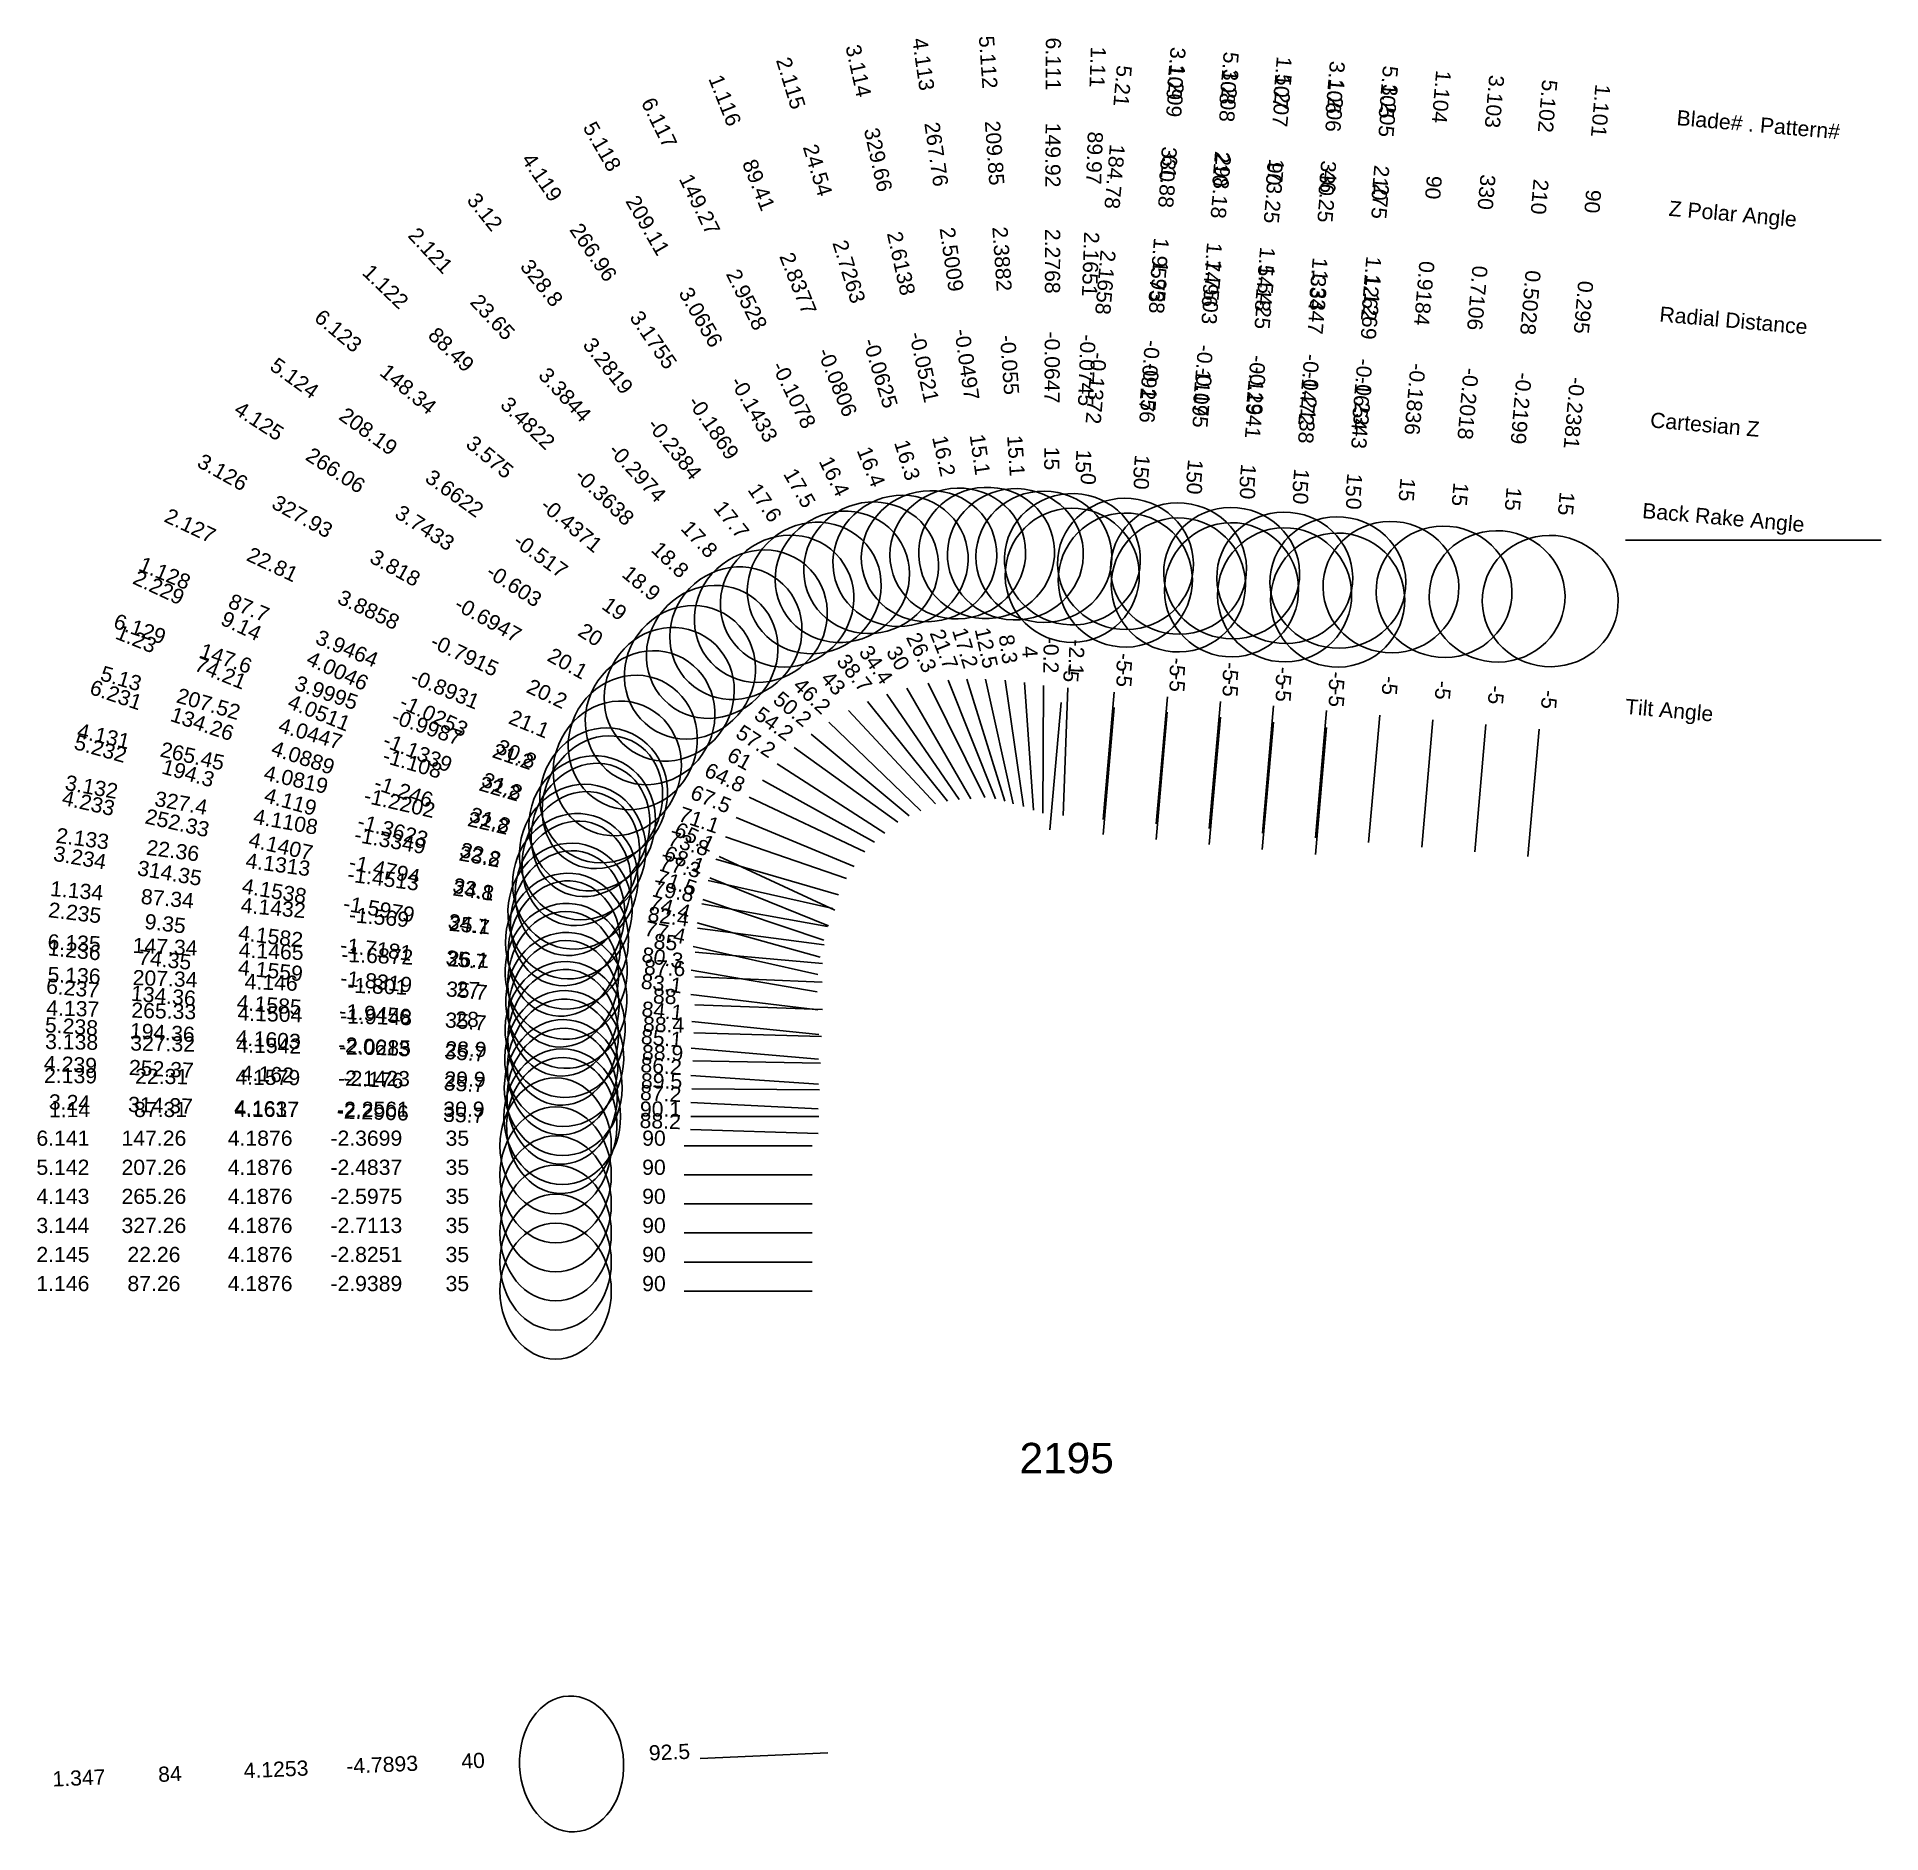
# Model space of a CAD drawing. Header units: inches. Extents: x 29.78 to 37, y 12.94 to 19.97.
import ezdxf
from ezdxf.enums import TextEntityAlignment as Align

# ---------------------------------------------------------------- set-up
doc = ezdxf.new("R2010")
doc.units = ezdxf.units.IN
doc.header["$MEASUREMENT"] = 0
for name, color, linetype, true_color in [('Blade_1', 30, 'Continuous', 0xff7f00), ('Blade_2', 7, 'Continuous', 0xcccc00), ('Blade_3', 7, 'Continuous', 0x00cc00), ('Blade_4', 7, 'Continuous', 0x00cccc), ('Blade_5', 7, 'Continuous', 0x0066cc), ('Blade_6', 190, 'Continuous', 0x7f00ff)]:
    doc.layers.add(name, color=color, linetype=linetype, true_color=true_color)
doc.styles.get("Standard").update_dxf_attribs({"font": 'arial.ttf'})

msp = doc.modelspace()

# ---------------------------------------------------------------- linework, layer by layer
msp.add_line((36, 18), (37, 18))
at = {"layer": 'Blade_1'}
for p, q in [((33.3489, 17.4517), (33.5341, 16.9873)), ((33.8167, 17.4223), (33.7987, 16.9227)), ((33.9984, 17.3459), (33.9548, 16.8478)), ((34.4143, 17.3694), (34.3707, 16.8713)), ((32.8811, 17.2876), (33.2419, 16.9414)), ((34.6217, 17.2881), (34.5781, 16.79)), ((35.0377, 17.3148), (34.9941, 16.8167)), ((35.6611, 17.2603), (35.6175, 16.7622)), ((32.5189, 16.9145), (32.9809, 16.7234)), ((32.416, 16.6781), (32.8798, 16.4914)), ((32.3584, 16.3872), (32.8565, 16.3436)), ((32.3449, 16.1166), (32.8423, 16.0655)), ((32.3418, 15.7444), (32.8418, 15.7449)), ((32.3159, 15.0611), (32.8159, 15.0611)), ((32.3777, 13.2326), (32.8772, 13.2545))]:
    msp.add_line(p, q, dxfattribs=at)
for centre, major_axis, ratio in [((33.1623, 17.9194), (0.2471, 0.0986), 0.95956), ((33.8349, 17.9255), (0.2658, -0.0096), 0.965841), ((34.042, 17.844), (0.2615, -0.0229), 1), ((34.4582, 17.871), (0.265, -0.0232), 0.965926), ((34.6653, 17.7862), (0.2615, -0.0229), 1), ((35.0816, 17.8164), (0.265, -0.0232), 0.965926), ((35.705, 17.7619), (0.265, -0.0232), 0.965926), ((32.5178, 17.6362), (0.1842, 0.1919), 0.94655), ((32.0536, 17.1069), (0.1017, 0.2458), 0.932648), ((31.9489, 16.8661), (0.0993, 0.2468), 0.850201), ((31.8568, 16.431), (0.0232, 0.265), 0.905499), ((31.8441, 16.1681), (0.0272, 0.2646), 0.811918), ((31.8383, 15.7439), (-0.0003, 0.266), 0.858297), ((31.8124, 15.0611), (0, 0.266), 0.819152), ((31.8747, 13.2107), (-0.0116, 0.2657), 0.766045)]:
    msp.add_ellipse(centre, major_axis=major_axis, ratio=ratio, dxfattribs=at)
at = {"layer": 'Blade_2'}
for p, q in [((33.4222, 17.4564), (33.5698, 16.9787)), ((32.9587, 17.3341), (33.2995, 16.9682)), ((32.5697, 16.9939), (33.022, 16.7808)), ((32.4519, 16.7624), (32.9052, 16.5515)), ((32.3678, 16.4823), (32.8634, 16.4164)), ((32.3417, 16.2217), (32.8381, 16.1619)), ((32.3456, 15.8532), (32.8455, 15.8487)), ((32.3159, 15.1749), (32.8159, 15.1749))]:
    msp.add_line(p, q, dxfattribs=at)
for centre, major_axis, ratio in [((33.2737, 17.9375), (0.2542, 0.0785), 0.959936), ((32.6156, 17.7026), (0.1947, 0.1813), 0.952262), ((32.1142, 17.2085), (0.1134, 0.2406), 0.938789), ((31.9954, 16.9747), (0.1122, 0.2412), 0.859234), ((31.8687, 16.5487), (0.0351, 0.2637), 0.912482), ((31.8418, 16.2819), (0.0318, 0.2641), 0.811918), ((31.8421, 15.8577), (0.0024, 0.266), 0.866835), ((31.8124, 15.1749), (0, 0.266), 0.819152)]:
    msp.add_ellipse(centre, major_axis=major_axis, ratio=ratio, dxfattribs=at)
at = {"layer": 'Blade_3'}
for p, q in [((33.4952, 17.4563), (33.6034, 16.9682)), ((33.9988, 17.4057), (33.9552, 16.9076)), ((33.033, 17.3687), (33.3456, 16.9785)), ((34.2061, 17.3269), (34.1625, 16.8288)), ((34.6221, 17.3512), (34.5785, 16.8531)), ((34.8295, 17.2676), (34.7859, 16.7695)), ((35.2455, 17.2966), (35.2019, 16.7985)), ((32.6224, 17.0613), (33.0597, 16.8189)), ((32.3848, 16.5763), (32.8769, 16.488)), ((32.3425, 16.3169), (32.8353, 16.2323)), ((32.3492, 15.9622), (32.8491, 15.953)), ((32.3396, 15.6936), (32.8393, 15.6778)), ((32.3159, 15.2887), (32.8159, 15.2887))]:
    msp.add_line(p, q, dxfattribs=at)
for centre, major_axis, ratio in [((33.3862, 17.9479), (0.2597, 0.0576), 0.96028), ((34.0427, 17.9073), (0.265, -0.0232), 0.965926), ((34.666, 17.8528), (0.265, -0.0232), 0.965926), ((32.7181, 17.7616), (0.2076, 0.1663), 0.952767), ((34.2497, 17.825), (0.2615, -0.0229), 1), ((35.2894, 17.7982), (0.265, -0.0232), 0.965926), ((34.8731, 17.7657), (0.2615, -0.0229), 1), ((32.182, 17.3053), (0.1289, 0.2327), 0.939195), ((31.8892, 16.6651), (0.0469, 0.2618), 0.919231), ((31.8462, 16.4021), (0.045, 0.2622), 0.821736), ((31.8458, 15.9715), (0.0049, 0.266), 0.87511), ((31.8363, 15.7094), (0.0084, 0.2659), 0.811842), ((31.8124, 15.2887), (0, 0.266), 0.819152)]:
    msp.add_ellipse(centre, major_axis=major_axis, ratio=ratio, dxfattribs=at)
at = {"layer": 'Blade_4'}
for p, q in [((33.109, 17.3977), (33.3916, 16.9852)), ((33.5714, 17.452), (33.6431, 16.9572)), ((32.6799, 17.1242), (33.1001, 16.8533)), ((32.4092, 16.6688), (32.8969, 16.5586)), ((32.3506, 16.4103), (32.8384, 16.3009)), ((32.3529, 16.0715), (32.8527, 16.0579)), ((32.3409, 15.7993), (32.8403, 15.7747)), ((32.3159, 15.4025), (32.8159, 15.4025))]:
    msp.add_line(p, q, dxfattribs=at)
for centre, major_axis, ratio in [((33.4991, 17.9503), (0.2632, 0.0382), 0.965246), ((32.8245, 17.8131), (0.2194, 0.1503), 0.953251), ((32.2567, 17.397), (0.1441, 0.2236), 0.939626), ((31.9181, 16.7798), (0.0586, 0.2595), 0.925742), ((31.8593, 16.5206), (0.0582, 0.2595), 0.831361), ((31.8496, 16.0852), (0.0072, 0.2659), 0.883118), ((31.838, 15.824), (0.0131, 0.2657), 0.811861), ((31.8124, 15.4025), (0, 0.266), 0.819152)]:
    msp.add_ellipse(centre, major_axis=major_axis, ratio=ratio, dxfattribs=at)
at = {"layer": 'Blade_5'}
for p, q in [((33.1865, 17.4208), (33.4368, 16.988)), ((33.6473, 17.4428), (33.6825, 16.944)), ((33.7906, 17.3647), (33.747, 16.8666)), ((34.2065, 17.3875), (34.1629, 16.8894)), ((34.8299, 17.333), (34.7863, 16.8349)), ((34.4139, 17.3078), (34.3703, 16.8097)), ((35.4533, 17.2785), (35.4097, 16.7804)), ((32.7463, 17.1886), (33.1519, 16.8963)), ((32.4388, 16.7514), (32.9189, 16.6118)), ((32.366, 16.5025), (32.8476, 16.3682)), ((32.3572, 16.1812), (32.8569, 16.1635)), ((32.342, 15.905), (32.8409, 15.8716)), ((32.3159, 15.5163), (32.8159, 15.5163))]:
    msp.add_line(p, q, dxfattribs=at)
for centre, major_axis, ratio in [((33.6118, 17.945), (0.2653, 0.0187), 0.965501), ((32.9344, 17.8567), (0.2303, 0.1332), 0.953724), ((33.8342, 17.8628), (0.2615, -0.0229), 1), ((34.2504, 17.8891), (0.265, -0.0232), 0.965926), ((34.4575, 17.8059), (0.2615, -0.0229), 1), ((34.8738, 17.8346), (0.265, -0.0232), 0.965926), ((35.4972, 17.7801), (0.265, -0.0232), 0.965926), ((32.3378, 17.483), (0.1555, 0.2158), 0.945583), ((31.9553, 16.892), (0.0743, 0.2554), 0.925993), ((31.881, 16.6377), (0.0714, 0.2562), 0.840774), ((31.854, 16.199), (0.0094, 0.2658), 0.890857), ((31.8397, 15.9387), (0.0178, 0.2654), 0.81188), ((31.8124, 15.5163), (0, 0.266), 0.819152)]:
    msp.add_ellipse(centre, major_axis=major_axis, ratio=ratio, dxfattribs=at)
at = {"layer": 'Blade_6'}
for p, q in [((33.2706, 17.441), (33.4926, 16.9929)), ((33.7213, 17.4318), (33.7194, 16.9318)), ((32.8119, 17.2408), (33.1962, 16.9209)), ((32.4769, 16.8385), (32.9501, 16.6767)), ((32.3885, 16.5941), (32.8626, 16.4353)), ((32.3565, 16.2914), (32.8561, 16.2702)), ((32.3432, 16.0118), (32.8414, 15.9695)), ((32.3159, 15.6301), (32.8159, 15.6301))]:
    msp.add_line(p, q, dxfattribs=at)
for centre, major_axis, ratio in [((33.7232, 17.9353), (0.266, -0.001), 0.9657), ((33.0472, 17.8922), (0.2384, 0.1181), 0.959126), ((32.425, 17.5629), (0.1702, 0.2044), 0.94607), ((32.0005, 17.0013), (0.086, 0.2517), 0.932324), ((31.9111, 16.754), (0.0845, 0.2522), 0.84997), ((31.8535, 16.3128), (0.0113, 0.2658), 0.898304), ((31.8415, 16.0544), (0.0225, 0.265), 0.811899), ((31.8124, 15.6301), (0, 0.266), 0.819152)]:
    msp.add_ellipse(centre, major_axis=major_axis, ratio=ratio, dxfattribs=at)

# ---------------------------------------------------------------- texts
for s, height, p in [('Blade# . Pattern#', 0.059375, (36.2003, 19.6544)), ('Z Polar Angle', 0.059375, (36.1693, 19.2995)), ('Radial Distance', 0.059375, (36.1331, 18.8855)), ('Cartesian Z', 0.059375, (36.0968, 18.4714)), ('Back Rake Angle', 0.059375, (36.0658, 18.1166)), ('Tilt Angle', 0.05937, (35.9987, 17.35))]:
    msp.add_text(s, height=height, rotation=355).set_placement(p, align=Align.MIDDLE_LEFT)
msp.add_text('2195', height=0.11875).set_placement((33.8125, 14.408), align=Align.MIDDLE_CENTER)
at = {"layer": 'Blade_1'}
for s, height, rotation, p in [('1.11', 0.05937, 267.93402, (33.9044, 19.8527)), ('1.209', 0.05937, 265, (34.2098, 19.7617)), ('1.107', 0.05937, 265, (34.6263, 19.7922)), ('1.116', 0.05937, 291.74825, (32.4477, 19.7106)), ('1.206', 0.05937, 265, (34.8331, 19.7039)), ('1.104', 0.05937, 265, (35.2497, 19.7376)), ('1.101', 0.05937, 265, (35.8731, 19.6831)), ('89.97', 0.05937, 267.93402, (33.8916, 19.4967)), ('89.41', 0.05937, 291.74825, (32.5797, 19.3797)), ('61.88', 0.05937, 265, (34.1787, 19.4068)), ('90', 0.05937, 265, (34.5952, 19.4373)), ('46.25', 0.05937, 265, (34.802, 19.349)), ('90', 0.05937, 265, (35.2186, 19.3827)), ('90', 0.05937, 265, (35.842, 19.3282)), ('2.1651', 0.05937, 267.93402, (33.8766, 19.0814)), ('1.5418', 0.05937, 265, (34.559, 19.0232)), ('1.122', 0.05937, 316.1848, (31.1262, 18.9714)), ('2.8377', 0.05937, 291.74825, (32.7337, 18.9937)), ('1.958', 0.05937, 265, (34.1425, 18.9927)), ('0.9184', 0.05937, 265, (35.1824, 18.9686)), ('1.3347', 0.05937, 265, (34.7658, 18.9349)), ('0.295', 0.05937, 265, (35.8058, 18.9141)), ('88.49', 0.05937, 316.1848, (31.3833, 18.7247)), ('-0.0745', 0.05937, 267.93402, (33.8616, 18.666)), ('-0.0806', 0.05937, 291.74825, (32.8877, 18.6077)), ('-0.129', 0.05937, 265, (34.5228, 18.6092)), ('-0.156', 0.05937, 265, (34.1063, 18.5787)), ('-0.2138', 0.05937, 265, (34.7296, 18.5209)), ('-0.1836', 0.05937, 265, (35.1462, 18.5546)), ('-0.2381', 0.05937, 265, (35.7696, 18.5001)), ('3.4822', 0.05937, 316.1848, (31.6832, 18.437)), ('16.4', 0.05937, 291.74825, (33.0197, 18.2768)), ('15', 0.05937, 267.93402, (33.8488, 18.31)), ('-0.3638', 0.05937, 316.1848, (31.9831, 18.1492)), ('15', 0.05937, 265, (34.4917, 18.2543)), ('0', 0.0594, 265, (34.0752, 18.2238)), ('15', 0.05937, 265, (35.1151, 18.1997)), ('0', 0.0594, 265, (34.6985, 18.166)), ('15', 0.05937, 265, (35.7385, 18.1452)), ('18.8', 0.05937, 316.1848, (32.2402, 17.9026)), ('1.128', 0.05937, 337.5306, (30.2715, 17.844)), ('87.7', 0.05937, 337.5306, (30.6007, 17.7078)), ('1.23', 0.05937, 338.07606, (30.1599, 17.5861)), ('3.9464', 0.05937, 337.5306, (30.9848, 17.5489)), ('21.7', 0.05937, 291.74825, (33.3049, 17.562)), ('74.21', 0.05937, 338.07606, (30.4904, 17.4531)), ('-2.1', 0.05937, 267.93402, (33.821, 17.541)), ('-0.8931', 0.05937, 337.5306, (31.3688, 17.3901)), ('-5', 0.05937, 265, (34.0088, 17.4642)), ('-5', 0.05937, 265, (34.4247, 17.4877)), ('46.2', 0.05937, 316.1848, (32.7954, 17.3698)), ('-5', 0.05937, 265, (34.6321, 17.4064)), ('-5', 0.05937, 265, (35.0481, 17.4331)), ('-5', 0.05937, 265, (35.6715, 17.3786)), ('4.0511', 0.05937, 338.07606, (30.8759, 17.2979)), ('21.1', 0.05937, 337.5306, (31.698, 17.2539)), ('-1.1339', 0.05937, 338.07606, (31.2615, 17.1427)), ('31.8', 0.05937, 338.07606, (31.592, 17.0097)), ('67.5', 0.05937, 337.5306, (32.4091, 16.9598)), ('68.1', 0.05937, 338.07606, (32.3058, 16.7224)), ('1.134', 0.05937, 355.00447, (29.9356, 16.5989)), ('87.34', 0.05937, 355.00447, (30.2905, 16.5679)), ('4.1432', 0.05937, 355.00447, (30.7046, 16.5317)), ('-1.569', 0.05937, 355.00447, (31.1186, 16.4955)), ('25.1', 0.05937, 355.00447, (31.4735, 16.4645)), ('85', 0.05937, 355.00447, (32.2401, 16.3975)), ('1.236', 0.05937, 354.12921, (29.9257, 16.3654)), ('74.35', 0.05937, 354.12921, (30.2801, 16.329)), ('4.1559', 0.05937, 354.12921, (30.6935, 16.2865)), ('-1.8319', 0.05937, 354.12921, (31.107, 16.2439)), ('35.7', 0.05937, 354.12921, (31.4613, 16.2075)), ('84.1', 0.05937, 354.12921, (32.2268, 16.1288)), ('1.14', 0.05937, 0.05556, (29.9098, 15.742)), ('87.31', 0.05937, 0.05556, (30.266, 15.7424)), ('4.1617', 0.05937, 0.05556, (30.6817, 15.7428)), ('-2.2561', 0.05937, 0.05556, (31.0973, 15.7432)), ('30.9', 0.05937, 0.05556, (31.4535, 15.7435)), ('90.1', 0.05937, 0.05556, (32.223, 15.7443)), ('1.146', 0.05937, 359.99999, (29.8839, 15.0611)), ('87.26', 0.05937, 359.99999, (30.2401, 15.0611)), ('4.1876', 0.05937, 359.99999, (30.6558, 15.0611)), ('-2.9389', 0.05937, 359.99999, (31.0714, 15.0611)), ('35', 0.05937, 359.99999, (31.4276, 15.0611)), ('90', 0.05937, 359.99999, (32.1971, 15.0611)), ('92.5', 0.05937, 2.49999, (32.2591, 13.2275)), ('4.1253', 0.05937, 2.49999, (30.7192, 13.1602)), ('-4.7893', 0.05937, 2.49999, (31.1344, 13.1784)), ('40', 0.05937, 2.49999, (31.4903, 13.1939)), ('1.347', 0.05937, 2.49999, (29.948, 13.1266)), ('84', 0.05937, 2.49999, (30.3039, 13.1421))]:
    msp.add_text(s, height=height, rotation=rotation, dxfattribs=at).set_placement(p, align=Align.CENTER)
at = {"layer": 'Blade_2'}
for s, rotation, p in [('2.115', 287.16043, (32.7047, 19.7801)), ('24.54', 287.16043, (32.8098, 19.4398)), ('2.121', 312.95974, (31.3013, 19.1139)), ('2.7263', 287.16043, (32.9324, 19.0426)), ('23.65', 312.95974, (31.5441, 18.8532)), ('-0.0625', 287.16043, (33.0551, 18.6455)), ('3.3844', 312.95974, (31.8274, 18.5491)), ('-0.2974', 312.95974, (32.1106, 18.2449)), ('16.3', 287.16043, (33.1602, 18.3051)), ('2.127', 334.77559, (30.3696, 18.0304)), ('17.8', 312.95974, (32.3534, 17.9842)), ('22.81', 334.77559, (30.6919, 17.8785)), ('2.229', 335.05132, (30.2468, 17.7882)), ('3.8858', 334.77559, (31.0679, 17.7014)), ('9.14', 335.05132, (30.5698, 17.6379)), ('-0.7915', 334.77559, (31.4438, 17.5243)), ('17.2', 287.16043, (33.3872, 17.5699)), ('4.0046', 335.05132, (30.9467, 17.4626)), ('43', 312.95974, (32.8778, 17.421)), ('20.2', 334.77559, (31.7661, 17.3725)), ('-1.0253', 335.05132, (31.3235, 17.2873)), ('30.8', 335.05132, (31.6465, 17.137)), ('64.8', 334.77559, (32.4623, 17.0445)), ('65.1', 335.05132, (32.3442, 16.8124)), ('2.133', 352.4242, (29.957, 16.8029)), ('22.36', 352.4242, (30.3102, 16.756)), ('4.1313', 352.4242, (30.7222, 16.7012)), ('-1.4513', 352.4242, (31.1342, 16.6464)), ('24.1', 352.4242, (31.4873, 16.5994)), ('2.235', 353.12921, (29.9272, 16.5126)), ('9.35', 353.12921, (30.2809, 16.47)), ('82.4', 352.4242, (32.2501, 16.498)), ('4.1582', 353.12921, (30.6935, 16.4203)), ('-1.7181', 353.12921, (31.1061, 16.3706)), ('35.7', 353.12921, (31.4598, 16.328)), ('83.1', 353.12921, (32.2238, 16.2359)), ('2.139', 359.48541, (29.9137, 15.875)), ('22.31', 359.48541, (30.2699, 15.8718)), ('4.1579', 359.48541, (30.6855, 15.8681)), ('-2.1423', 359.48541, (31.1011, 15.8643)), ('29.9', 359.48541, (31.4574, 15.8611)), ('89.5', 359.48541, (32.2268, 15.8542)), ('2.145', 359.99999, (29.8839, 15.1749)), ('22.26', 359.99999, (30.2401, 15.1749)), ('4.1876', 359.99999, (30.6558, 15.1749)), ('-2.8251', 359.99999, (31.0714, 15.1749)), ('35', 359.99999, (31.4276, 15.1749)), ('90', 359.99999, (32.1971, 15.1749))]:
    msp.add_text(s, height=0.05937, rotation=rotation, dxfattribs=at).set_placement(p, align=Align.CENTER)
at = {"layer": 'Blade_3'}
for s, height, rotation, p in [('3.114', 0.05937, 282.49974, (32.9688, 19.8307)), ('3.109', 0.05937, 265, (34.2108, 19.8285)), ('3.106', 0.05937, 265, (34.8341, 19.774)), ('3.208', 0.05937, 265, (34.4175, 19.7427)), ('3.205', 0.05937, 265, (35.0409, 19.6834)), ('3.103', 0.05937, 265, (35.4575, 19.7194)), ('329.66', 0.05937, 282.49974, (33.0459, 19.4829)), ('330', 0.05937, 265, (34.1797, 19.4736)), ('298.18', 0.05937, 265, (34.3864, 19.3878)), ('330', 0.05937, 265, (34.803, 19.4191)), ('330', 0.05937, 265, (35.4264, 19.3645)), ('3.12', 0.05937, 308.70751, (31.5121, 19.2665)), ('275', 0.05937, 265, (35.0098, 19.3285)), ('2.6138', 0.05937, 282.49974, (33.1359, 19.0771)), ('1.9573', 0.05937, 265, (34.1435, 19.0595)), ('328.8', 0.05937, 308.70751, (31.7349, 18.9885)), ('1.7503', 0.05937, 265, (34.3502, 18.9737)), ('1.334', 0.05937, 265, (34.7668, 19.005)), ('0.7106', 0.05937, 265, (35.3902, 18.9504)), ('1.1269', 0.05937, 265, (34.9736, 18.9144)), ('3.2819', 0.05937, 308.70751, (31.9948, 18.6642)), ('-0.0521', 0.05937, 282.49974, (33.2258, 18.6713)), ('-0.0927', 0.05937, 265, (34.1073, 18.6455)), ('-0.1472', 0.05937, 265, (34.7306, 18.591)), ('-0.175', 0.05937, 265, (34.314, 18.5597)), ('-0.2343', 0.05937, 265, (34.9374, 18.5004)), ('-0.2018', 0.05937, 265, (35.354, 18.5364)), ('-0.2384', 0.05937, 308.70751, (32.2547, 18.3398)), ('3.126', 0.05937, 331.00761, (30.4952, 18.24)), ('16.2', 0.05937, 282.49974, (33.3029, 18.3235)), ('15', 0.05937, 265, (34.0762, 18.2906)), ('15', 0.05937, 265, (34.6995, 18.2361)), ('0', 0.0594, 265, (34.2829, 18.2048)), ('15', 0.05937, 265, (35.3229, 18.1815)), ('327.93', 0.05937, 331.00761, (30.8068, 18.0674)), ('17.7', 0.05937, 308.70751, (32.4775, 18.0618)), ('0', 0.0594, 265, (34.9063, 18.1455)), ('3.818', 0.05937, 331.00761, (31.1703, 17.8659)), ('-0.6947', 0.05937, 331.00761, (31.5338, 17.6645)), ('12.5', 0.05937, 282.49974, (33.4695, 17.5723)), ('20.1', 0.05937, 331.00761, (31.8455, 17.4918)), ('38.7', 0.05937, 308.70751, (32.9587, 17.4614)), ('-5', 0.05937, 265, (34.0092, 17.524)), ('-5', 0.05937, 265, (34.2165, 17.4452)), ('-5', 0.05937, 265, (34.6325, 17.4695)), ('-5', 0.05937, 265, (34.8399, 17.3859)), ('-5', 0.05937, 265, (35.2559, 17.4149)), ('61', 0.05937, 331.00761, (32.5185, 17.1188)), ('3.132', 0.05937, 349.83778, (29.9909, 17.0054)), ('327.4', 0.05937, 349.83778, (30.3416, 16.9425)), ('4.1108', 0.05937, 349.83778, (30.7507, 16.8692)), ('-1.3349', 0.05937, 349.83778, (31.1598, 16.7958)), ('3.234', 0.05937, 350.25756, (29.9456, 16.7284)), ('314.35', 0.05937, 350.25756, (30.2967, 16.6681)), ('23.2', 0.05937, 349.83778, (31.5105, 16.733)), ('4.1538', 0.05937, 350.25756, (30.7063, 16.5978)), ('-1.5979', 0.05937, 350.25756, (31.1159, 16.5275)), ('79.8', 0.05937, 349.83778, (32.2679, 16.5972)), ('34.7', 0.05937, 350.25756, (31.467, 16.4672)), ('80.3', 0.05937, 350.25756, (32.2254, 16.337)), ('3.138', 0.05937, 358.94588, (29.9176, 16.007)), ('327.32', 0.05937, 358.94588, (30.2738, 16.0004)), ('4.1542', 0.05937, 358.94588, (30.6894, 15.9928)), ('-2.0285', 0.05937, 358.94588, (31.1049, 15.9851)), ('28.9', 0.05937, 358.94588, (31.4611, 15.9786)), ('88.9', 0.05937, 358.94588, (32.2305, 15.9644)), ('3.24', 0.05937, 358.19652, (29.9088, 15.7701)), ('314.37', 0.05937, 358.19652, (30.2648, 15.7589)), ('4.1637', 0.05937, 358.19652, (30.6803, 15.7458)), ('-2.2906', 0.05937, 358.19652, (31.0957, 15.7327)), ('35.7', 0.05937, 358.19652, (31.4518, 15.7215)), ('88.2', 0.05937, 358.19652, (32.2209, 15.6973)), ('3.144', 0.05937, 359.99999, (29.8839, 15.2887)), ('327.26', 0.05937, 359.99999, (30.2401, 15.2887)), ('4.1876', 0.05937, 359.99999, (30.6558, 15.2887)), ('-2.7113', 0.05937, 359.99999, (31.0714, 15.2887)), ('35', 0.05937, 359.99999, (31.4276, 15.2887)), ('90', 0.05937, 359.99999, (32.1971, 15.2887))]:
    msp.add_text(s, height=height, rotation=rotation, dxfattribs=at).set_placement(p, align=Align.CENTER)
at = {"layer": 'Blade_4'}
for s, rotation, p in [('4.113', 278.2533, (33.2223, 19.8588)), ('267.76', 278.2533, (33.2734, 19.5063)), ('4.119', 304.41241, (31.7346, 19.4041)), ('266.96', 304.41241, (31.9359, 19.1102)), ('2.5009', 278.2533, (33.3331, 19.0949)), ('3.1755', 304.41241, (32.1708, 18.7673)), ('-0.0497', 278.2533, (33.3927, 18.6836)), ('-0.1869', 304.41241, (32.4057, 18.4244)), ('4.125', 327.19036, (30.6358, 18.442)), ('15.1', 278.2533, (33.4439, 18.3311)), ('266.06', 327.19036, (30.9353, 18.2489)), ('17.6', 304.41241, (32.6071, 18.1305)), ('3.7433', 327.19036, (31.2846, 18.0237)), ('-0.603', 327.19036, (31.6339, 17.7985)), ('20', 327.19036, (31.9333, 17.6055)), ('8.3', 278.2533, (33.5543, 17.5695)), ('34.4', 304.41241, (33.0419, 17.4957)), ('4.131', 347.26639, (30.037, 17.2049)), ('57.2', 327.19036, (32.5801, 17.1885)), ('265.45', 347.26639, (30.3845, 17.1263)), ('4.0819', 347.26639, (30.7899, 17.0347)), ('4.233', 347.35259, (29.9776, 16.9428)), ('-1.2202', 347.26639, (31.1953, 16.9431)), ('252.33', 347.35259, (30.3252, 16.8648)), ('22.2', 347.26639, (31.5428, 16.8646)), ('4.1407', 347.35259, (30.7307, 16.7738)), ('-1.4794', 347.35259, (31.1363, 16.6828)), ('77.3', 347.26639, (32.2934, 16.695)), ('33.8', 347.35259, (31.4839, 16.6048)), ('77.4', 347.35259, (32.2347, 16.4364)), ('4.137', 358.44002, (29.9218, 16.1377)), ('265.33', 358.44002, (30.2779, 16.128)), ('4.1504', 358.44002, (30.6934, 16.1167)), ('-1.9148', 358.44002, (31.1089, 16.1054)), ('28', 358.44002, (31.465, 16.0957)), ('88.4', 358.44002, (32.2342, 16.0747)), ('4.239', 357.17969, (29.9118, 15.9189)), ('252.37', 357.17969, (30.2676, 15.9014)), ('4.162', 357.17969, (30.6828, 15.881)), ('-2.176', 357.17969, (31.0979, 15.8605)), ('35.7', 357.17969, (31.4537, 15.843)), ('87.2', 357.17969, (32.2223, 15.8051)), ('4.143', 359.99999, (29.8839, 15.4025)), ('265.26', 359.99999, (30.2401, 15.4025)), ('4.1876', 359.99999, (30.6558, 15.4025)), ('-2.5975', 359.99999, (31.0714, 15.4025)), ('35', 359.99999, (31.4276, 15.4025)), ('90', 359.99999, (32.1971, 15.4025))]:
    msp.add_text(s, height=0.05937, rotation=rotation, dxfattribs=at).set_placement(p, align=Align.CENTER)
at = {"layer": 'Blade_5'}
for s, height, rotation, p in [('5.112', 0.05937, 274.04165, (33.4759, 19.8687)), ('5.21', 0.05937, 265, (34.002, 19.7805)), ('5.108', 0.05937, 265, (34.4185, 19.8103)), ('5.105', 0.05937, 265, (35.0419, 19.7558)), ('5.207', 0.05937, 265, (34.6253, 19.7236)), ('5.102', 0.05937, 265, (35.6653, 19.7013)), ('5.118', 0.05937, 300.04173, (31.9689, 19.5261)), ('209.85', 0.05937, 274.04165, (33.501, 19.5133)), ('184.78', 0.05937, 265, (33.9709, 19.4256)), ('210', 0.05937, 265, (34.3874, 19.4554)), ('173.25', 0.05937, 265, (34.5942, 19.3687)), ('210', 0.05937, 265, (35.0108, 19.4009)), ('209.11', 0.05937, 300.04173, (32.1473, 19.2177)), ('210', 0.05937, 265, (35.6342, 19.3464)), ('2.3882', 0.05937, 274.04165, (33.5303, 19.0987)), ('2.1658', 0.05937, 265, (33.9347, 19.0115)), ('1.7496', 0.05937, 265, (34.3512, 19.0413)), ('1.5425', 0.05937, 265, (34.558, 18.9546)), ('1.1262', 0.05937, 265, (34.9746, 18.9868)), ('3.0656', 0.05937, 300.04173, (32.3553, 18.8579)), ('0.5028', 0.05937, 265, (35.598, 18.9323)), ('-0.055', 0.05937, 274.04165, (33.5596, 18.6842)), ('5.124', 0.05937, 324.22327, (30.7732, 18.6105)), ('-0.1372', 0.05937, 265, (33.8985, 18.5975)), ('-0.1109', 0.05937, 265, (34.315, 18.6273)), ('-0.1654', 0.05937, 265, (34.9384, 18.5728)), ('-0.1433', 0.05937, 300.04173, (32.5634, 18.4982)), ('-0.1941', 0.05937, 265, (34.5218, 18.5406)), ('-0.2199', 0.05937, 265, (35.5618, 18.5183)), ('208.19', 0.05937, 324.22327, (31.0622, 18.4022)), ('15.1', 0.05937, 274.04165, (33.5847, 18.3288)), ('3.6622', 0.05937, 324.22327, (31.3994, 18.1592)), ('17.5', 0.05937, 300.04173, (32.7418, 18.1898)), ('15', 0.05937, 265, (34.2839, 18.2724)), ('0', 0.0594, 265, (33.8674, 18.2426)), ('0', 0.0594, 265, (34.4907, 18.1857)), ('15', 0.05937, 265, (34.9073, 18.2179)), ('15', 0.05937, 265, (35.5307, 18.1634)), ('-0.517', 0.05937, 324.22327, (31.7366, 17.9162)), ('19', 0.05937, 324.22327, (32.0256, 17.7079)), ('30', 0.05937, 300.04173, (33.127, 17.5236)), ('4', 0.0594, 274.04165, (33.6389, 17.5612)), ('5.13', 0.05937, 343.78518, (30.1035, 17.4305)), ('-5', 0.05937, 265, (33.801, 17.483)), ('-5', 0.05937, 265, (34.2169, 17.5058)), ('-5', 0.05937, 265, (34.8403, 17.4513)), ('207.52', 0.05937, 343.78518, (30.4456, 17.331)), ('-5', 0.05937, 265, (34.4243, 17.4261)), ('-5', 0.05937, 265, (35.4637, 17.3968)), ('54.2', 0.05937, 324.22327, (32.6499, 17.2581)), ('4.0447', 0.05937, 343.78518, (30.8447, 17.215)), ('5.232', 0.05937, 344.4201, (30.0233, 17.1557)), ('194.3', 0.05937, 344.4201, (30.3665, 17.06)), ('-1.108', 0.05937, 343.78518, (31.2438, 17.0989)), ('22.2', 0.05937, 343.78518, (31.5858, 16.9994)), ('4.119', 0.05937, 344.4201, (30.7669, 16.9483)), ('-1.3623', 0.05937, 344.4201, (31.1672, 16.8367)), ('73.8', 0.05937, 343.78518, (32.3247, 16.7846)), ('32.8', 0.05937, 344.4201, (31.5104, 16.741)), ('74.4', 0.05937, 344.4201, (32.2516, 16.5344)), ('5.136', 0.05937, 357.97133, (29.9267, 16.2673)), ('207.34', 0.05937, 357.97133, (30.2827, 16.2547)), ('4.146', 0.05937, 357.97133, (30.6981, 16.2399)), ('-1.801', 0.05937, 357.97133, (31.1135, 16.2252)), ('27', 0.05937, 357.97133, (31.4695, 16.2126)), ('88', 0.05937, 357.97133, (32.2385, 16.1854)), ('5.238', 0.05937, 356.16287, (29.9155, 16.0678)), ('194.36', 0.05937, 356.16287, (30.2709, 16.0439)), ('4.1603', 0.05937, 356.16287, (30.6856, 16.0161)), ('-2.0613', 0.05937, 356.16287, (31.1003, 15.9883)), ('35.7', 0.05937, 356.16287, (31.4558, 15.9645)), ('86.2', 0.05937, 356.16287, (32.2235, 15.913)), ('5.142', 0.05937, 359.99999, (29.8839, 15.5163)), ('207.26', 0.05937, 359.99999, (30.2401, 15.5163)), ('4.1876', 0.05937, 359.99999, (30.6558, 15.5163)), ('-2.4837', 0.05937, 359.99999, (31.0714, 15.5163)), ('35', 0.05937, 359.99999, (31.4276, 15.5163)), ('90', 0.05937, 359.99999, (32.1971, 15.5163))]:
    msp.add_text(s, height=height, rotation=rotation, dxfattribs=at).set_placement(p, align=Align.CENTER)
at = {"layer": 'Blade_6'}
for s, rotation, p in [('6.111', 269.78062, (33.7306, 19.8638)), ('6.117', 296.34705, (32.1913, 19.6204)), ('149.92', 269.78062, (33.7292, 19.5075)), ('149.27', 296.34705, (32.3494, 19.3011)), ('2.2768', 269.78062, (33.7276, 19.0919)), ('2.9528', 296.34705, (32.5339, 18.9287)), ('6.123', 320.22242, (30.9429, 18.7968)), ('-0.0647', 269.78062, (33.726, 18.6763)), ('148.34', 320.22242, (31.2167, 18.5688)), ('-0.1078', 296.34705, (32.7183, 18.5562)), ('3.575', 320.22242, (31.5361, 18.3029)), ('15', 269.78062, (33.7247, 18.32)), ('16.4', 296.34705, (32.8764, 18.237)), ('-0.4371', 320.22242, (31.8555, 18.037)), ('18.9', 320.22242, (32.1293, 17.8091)), ('6.129', 341.13003, (30.1756, 17.625)), ('26.3', 296.34705, (33.2179, 17.5474)), ('-0.2', 269.78062, (33.7217, 17.5506)), ('147.6', 341.13003, (30.5127, 17.5098)), ('3.9995', 341.13003, (30.906, 17.3754)), ('6.231', 341.47889, (30.0825, 17.3666)), ('50.2', 320.22242, (32.7207, 17.3167)), ('134.26', 341.47889, (30.4203, 17.2534)), ('-0.9987', 341.13003, (31.2993, 17.241)), ('4.0889', 341.47889, (30.8144, 17.1214)), ('21.2', 341.13003, (31.6364, 17.1257)), ('-1.246', 341.47889, (31.2085, 16.9894)), ('31.8', 341.47889, (31.5463, 16.8762)), ('71.1', 341.13003, (32.3646, 16.8769)), ('71.5', 341.47889, (32.2759, 16.6318)), ('6.135', 357.56566, (29.9267, 16.3947)), ('147.34', 357.56566, (30.2827, 16.3796)), ('4.1465', 357.56566, (30.6979, 16.3619)), ('-1.6872', 357.56566, (31.1132, 16.3443)), ('26.1', 357.56566, (31.4691, 16.3291)), ('87.6', 357.56566, (32.2379, 16.2965)), ('6.237', 355.14604, (29.9199, 16.2176)), ('134.36', 355.14604, (30.2749, 16.1874)), ('4.1585', 355.14604, (30.689, 16.1523)), ('-1.9456', 355.14604, (31.1032, 16.1171)), ('35.7', 355.14604, (31.4581, 16.087)), ('85.1', 355.14604, (32.2249, 16.0219)), ('6.141', 359.99999, (29.8839, 15.6301)), ('147.26', 359.99999, (30.2401, 15.6301)), ('4.1876', 359.99999, (30.6558, 15.6301)), ('-2.3699', 359.99999, (31.0714, 15.6301)), ('35', 359.99999, (31.4276, 15.6301)), ('90', 359.99999, (32.1971, 15.6301))]:
    msp.add_text(s, height=0.05937, rotation=rotation, dxfattribs=at).set_placement(p, align=Align.CENTER)

doc.saveas('drawing.dxf')
